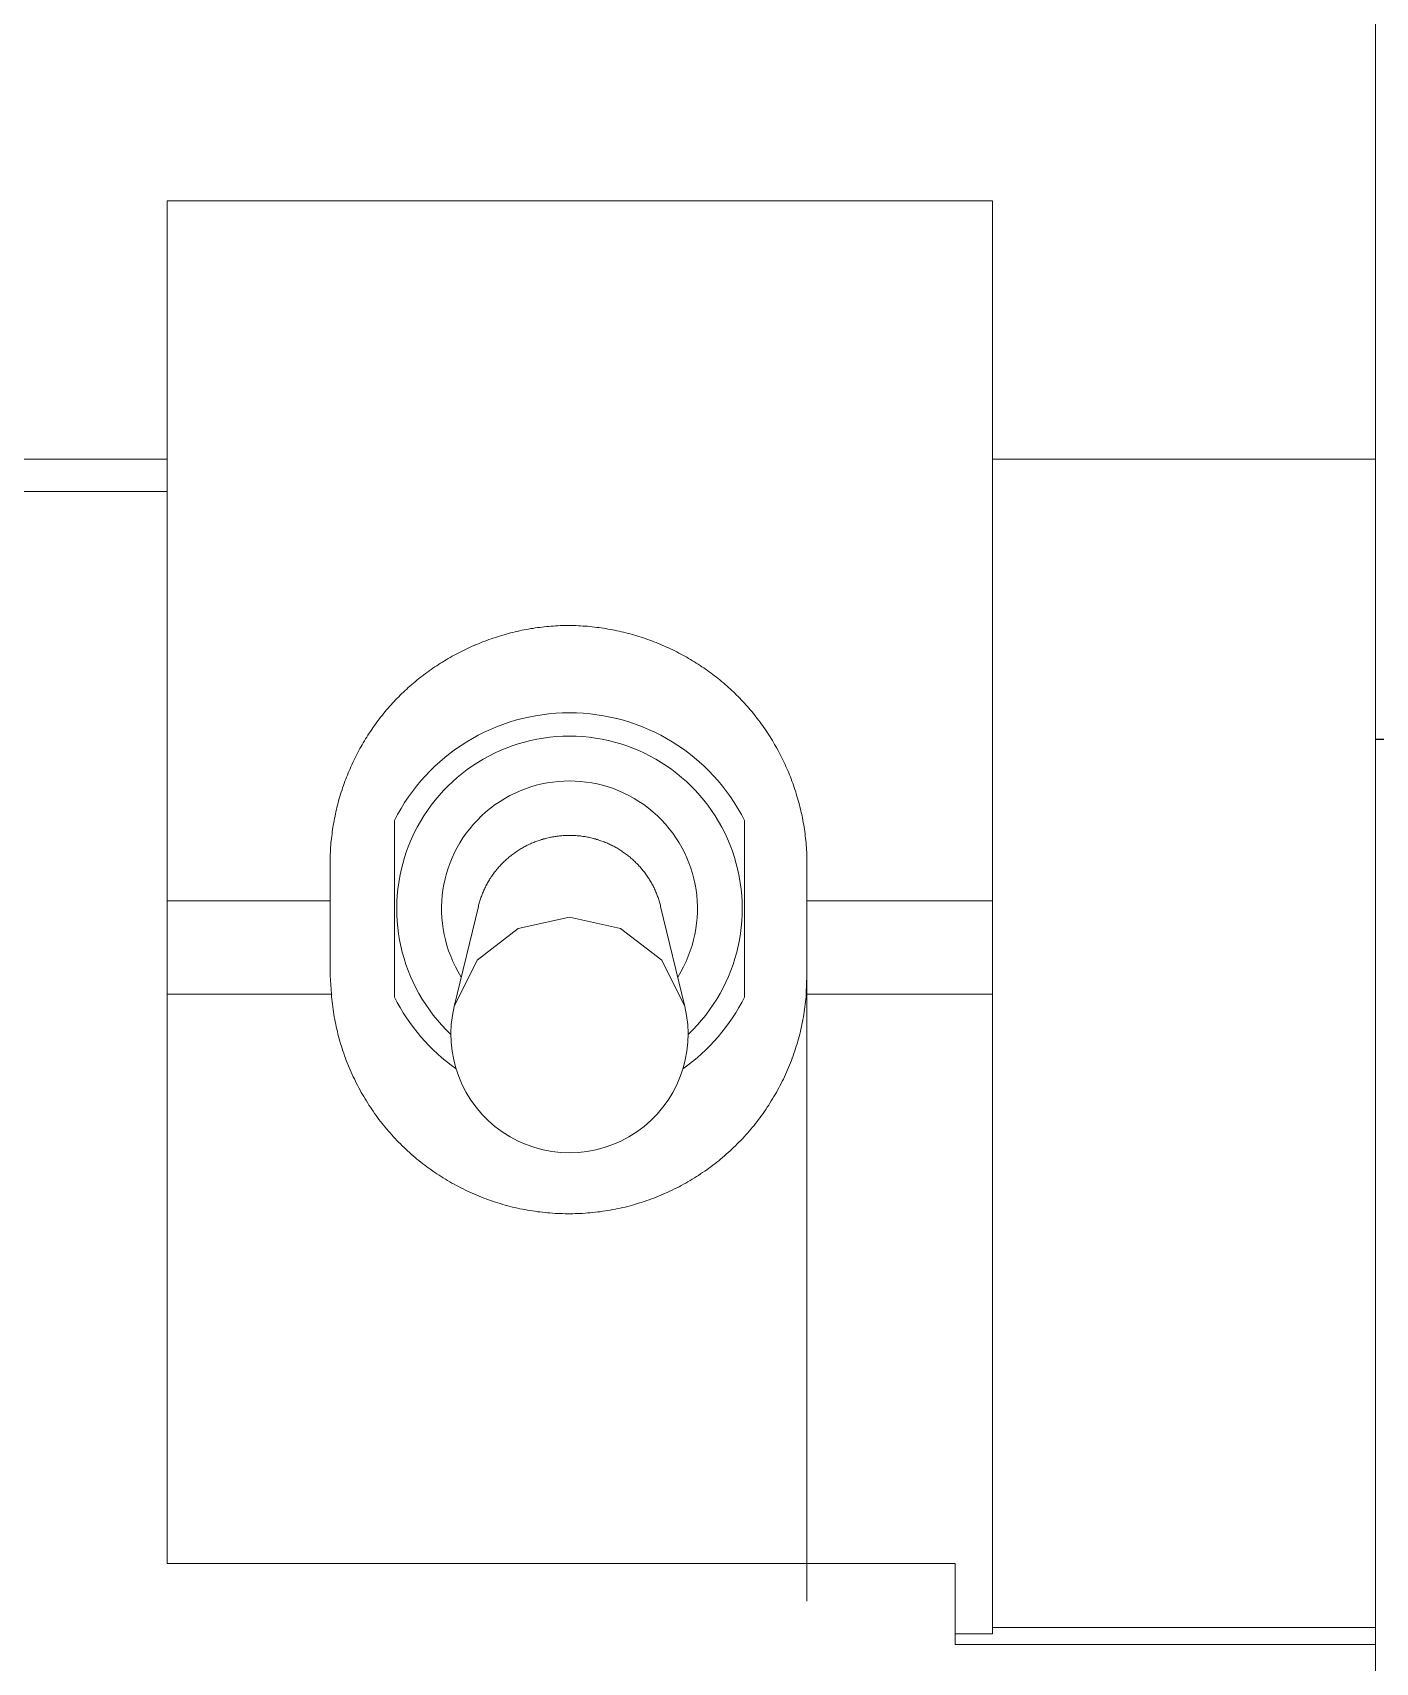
# Model space of a CAD drawing. Header units: millimetres. Extents: x 42356 to 50646, y 31507 to 39566.
# Drawn here: x 47653.15 to 47667.53, y 33790.6 to 33808.06 of the extents above; entities that cross this region are included whole.
import ezdxf

# ---------------------------------------------------------------- set-up
doc = ezdxf.new("R2010")
doc.units = ezdxf.units.MM
doc.set_wipeout_variables(frame=1)
doc.layers.add('000-PI-Oprema', color=30, linetype='Continuous', lineweight=5)
doc.layers.add('004-PI-DIN Šina', color=3, linetype='Continuous')

# ---------------------------------------------------------------- blocks, each defined once
blk = doc.blocks.new('*U116')
at = {"layer": '004-PI-DIN Šina'}
blk.add_lwpolyline([(650, -17.5), (650, 17.5), (0, 17.5), (0, -17.5)], close=True, dxfattribs=at)
blk.add_lwpolyline([(0, -12.5), (650, -12.5)], dxfattribs=at)
blk = doc.blocks.new('PLC_CARD')
blk.add_wipeout([(0, 54.264), (4.898, 54.264), (4.898, 54.031), (5.717, 54.031), (5.717, 56.214), (9.283, 56.214), (9.283, 54.031), (10.09, 54.031), (10.09, 54.264), (15, 54.264), (15, -15.036), (10.09, -15.036), (10.09, -14.803), (9.283, -14.804), (9.283, -16.986), (5.717, -16.986), (5.717, -14.803), (4.898, -14.803), (4.898, -15.036), (0, -15.036)]).dxf.layer = '000-PI-Oprema'
blk = doc.blocks.new('A101_6ES7512-1DK01-0AB0')
at = {"layer": '000-PI-Oprema', "ltscale": 0.25}
blk.add_line((100, 58.55), (100, -58.55), dxfattribs=at)
at = {"layer": '000-PI-Oprema'}
for p, q in [((87.06, -24.096), (87.06, -9.501)), ((95.9, -9.501), (87.06, -9.501)), ((95.9, -24.852), (95.9, -9.501)), ((87.06, -12.268), (45.664, -12.268)), ((95.9, -12.268), (100, -12.268)), ((87.06, -12.615), (43.501, -12.615)), ((89.495, -16.139), (89.495, -18.031)), ((93.245, -18.031), (93.245, -16.139)), ((88.806, -17.801), (88.806, -16.601)), ((93.913, -24.5), (93.913, -16.601)), ((88.806, -17), (87.06, -17)), ((90.394, -17.059), (90.135, -18.13)), ((92.605, -18.13), (92.346, -17.059)), ((95.9, -17), (93.913, -17)), ((88.821, -18), (88.806, -17.801)), ((93.913, -17.801), (93.906, -17.986)), ((88.821, -18), (87.06, -18)), ((93.906, -17.986), (93.905, -18)), ((95.9, -18), (93.905, -18)), ((87.06, -24.096), (95.501, -24.096)), ((95.501, -24.965), (95.501, -24.096)), ((95.9, -24.782), (100, -24.782)), ((95.501, -24.852), (95.9, -24.852)), ((95.501, -24.965), (100, -24.965))]:
    blk.add_line(p, q, dxfattribs=at)
for points in [[(88.806, -16.601), (88.806, -16.576), (88.807, -16.552), (88.807, -16.527), (88.808, -16.503), (88.809, -16.478), (88.811, -16.454), (88.812, -16.429), (88.814, -16.405), (88.816, -16.381), (88.818, -16.356), (88.821, -16.332), (88.824, -16.308), (88.827, -16.284), (88.83, -16.26), (88.833, -16.236), (88.837, -16.212), (88.841, -16.188), (88.845, -16.164), (88.849, -16.14), (88.854, -16.116), (88.859, -16.093), (88.864, -16.069), (88.869, -16.045), (88.874, -16.022), (88.88, -15.998), (88.886, -15.975), (88.892, -15.951), (88.898, -15.928), (88.905, -15.905), (88.912, -15.881), (88.919, -15.858), (88.926, -15.835), (88.934, -15.811), (88.941, -15.788), (88.949, -15.765), (88.957, -15.742), (88.966, -15.719), (88.974, -15.697), (88.983, -15.674), (88.992, -15.652), (89.001, -15.629), (89.011, -15.607), (89.02, -15.585), (89.03, -15.563), (89.04, -15.541), (89.05, -15.519), (89.06, -15.497), (89.071, -15.476), (89.081, -15.454), (89.092, -15.433), (89.103, -15.412), (89.115, -15.39), (89.126, -15.369), (89.138, -15.348), (89.15, -15.328), (89.162, -15.307), (89.174, -15.286), (89.186, -15.266), (89.199, -15.246), (89.212, -15.225), (89.225, -15.205), (89.238, -15.185), (89.252, -15.165), (89.265, -15.145), (89.279, -15.126), (89.293, -15.106), (89.307, -15.087), (89.322, -15.067), (89.336, -15.048), (89.351, -15.029), (89.366, -15.01), (89.381, -14.991), (89.396, -14.973), (89.412, -14.954), (89.427, -14.936), (89.443, -14.918), (89.459, -14.9), (89.475, -14.883), (89.491, -14.865), (89.508, -14.848), (89.524, -14.83), (89.541, -14.813), (89.558, -14.797), (89.575, -14.78), (89.592, -14.763), (89.609, -14.747), (89.627, -14.731), (89.644, -14.715), (89.662, -14.699), (89.68, -14.683), (89.698, -14.668), (89.716, -14.652), (89.735, -14.637), (89.753, -14.622), (89.772, -14.607), (89.791, -14.593), (89.81, -14.578), (89.829, -14.564), (89.849, -14.549), (89.868, -14.535), (89.888, -14.521), (89.908, -14.508), (89.928, -14.494), (89.948, -14.481), (89.968, -14.468), (89.988, -14.454), (90.009, -14.442), (90.03, -14.429), (90.05, -14.417), (90.071, -14.404), (90.092, -14.392), (90.113, -14.38), (90.134, -14.369), (90.155, -14.357), (90.177, -14.346), (90.198, -14.335), (90.219, -14.324), (90.241, -14.314), (90.263, -14.303), (90.284, -14.293), (90.306, -14.283), (90.328, -14.273), (90.35, -14.263), (90.372, -14.254), (90.395, -14.245), (90.417, -14.236), (90.439, -14.227), (90.462, -14.218), (90.485, -14.21), (90.507, -14.201), (90.53, -14.193), (90.553, -14.185), (90.576, -14.178), (90.599, -14.17), (90.622, -14.163), (90.646, -14.156), (90.669, -14.149), (90.693, -14.143), (90.716, -14.136), (90.74, -14.13), (90.764, -14.124), (90.788, -14.118), (90.812, -14.113), (90.836, -14.107), (90.86, -14.102), (90.884, -14.097), (90.908, -14.093), (90.932, -14.089), (90.956, -14.084), (90.98, -14.081), (91.004, -14.077), (91.028, -14.073), (91.052, -14.07), (91.076, -14.067), (91.1, -14.065), (91.125, -14.062), (91.149, -14.06), (91.173, -14.058), (91.197, -14.056), (91.221, -14.055), (91.246, -14.053), (91.27, -14.052), (91.294, -14.052), (91.319, -14.051), (91.343, -14.051), (91.367, -14.051), (91.392, -14.051), (91.416, -14.051), (91.44, -14.052), (91.465, -14.053), (91.489, -14.054), (91.514, -14.056), (91.538, -14.057), (91.563, -14.059), (91.587, -14.062), (91.612, -14.064), (91.636, -14.067), (91.661, -14.07), (91.685, -14.073), (91.71, -14.076), (91.734, -14.08), (91.758, -14.084), (91.782, -14.088), (91.807, -14.092), (91.831, -14.097), (91.855, -14.101), (91.878, -14.106), (91.902, -14.111), (91.926, -14.117), (91.95, -14.123), (91.973, -14.128), (91.997, -14.135), (92.02, -14.141), (92.044, -14.147), (92.067, -14.154), (92.09, -14.161), (92.113, -14.168), (92.137, -14.176), (92.16, -14.183)], [(92.16, -14.183), (92.183, -14.191), (92.206, -14.199), (92.229, -14.207), (92.251, -14.216), (92.274, -14.225), (92.297, -14.233), (92.319, -14.243), (92.342, -14.252), (92.364, -14.261), (92.387, -14.271), (92.409, -14.281), (92.431, -14.291), (92.453, -14.302), (92.475, -14.312), (92.497, -14.323), (92.518, -14.334), (92.54, -14.345), (92.561, -14.356), (92.582, -14.367), (92.604, -14.379), (92.625, -14.391), (92.645, -14.403), (92.666, -14.415), (92.687, -14.427), (92.707, -14.44), (92.728, -14.452), (92.748, -14.465), (92.768, -14.478), (92.788, -14.492), (92.808, -14.505), (92.828, -14.519), (92.847, -14.532), (92.867, -14.546), (92.886, -14.561), (92.905, -14.575), (92.924, -14.59), (92.943, -14.604), (92.962, -14.619), (92.981, -14.634), (92.999, -14.65), (93.018, -14.665), (93.036, -14.681), (93.055, -14.697), (93.073, -14.713), (93.09, -14.729), (93.108, -14.745), (93.126, -14.762), (93.143, -14.779), (93.16, -14.795), (93.177, -14.812), (93.194, -14.829), (93.21, -14.847), (93.227, -14.864), (93.243, -14.882), (93.259, -14.899), (93.275, -14.917), (93.291, -14.935), (93.306, -14.953), (93.321, -14.971), (93.337, -14.99), (93.352, -15.008), (93.366, -15.027), (93.381, -15.046), (93.395, -15.065), (93.41, -15.084), (93.424, -15.103), (93.438, -15.122), (93.451, -15.142), (93.465, -15.162), (93.478, -15.181), (93.492, -15.201), (93.505, -15.222), (93.518, -15.242), (93.53, -15.262), (93.543, -15.283), (93.555, -15.303), (93.567, -15.324), (93.579, -15.345), (93.591, -15.366), (93.603, -15.388), (93.614, -15.409), (93.626, -15.431), (93.637, -15.452), (93.647, -15.474), (93.658, -15.495), (93.668, -15.517), (93.679, -15.539), (93.688, -15.561), (93.698, -15.583), (93.708, -15.605), (93.717, -15.627), (93.726, -15.65), (93.735, -15.672), (93.744, -15.694), (93.752, -15.717), (93.761, -15.739), (93.769, -15.762), (93.777, -15.785), (93.784, -15.808), (93.792, -15.831), (93.799, -15.854), (93.806, -15.877), (93.813, -15.9), (93.819, -15.923), (93.826, -15.946), (93.832, -15.97), (93.838, -15.993), (93.844, -16.017), (93.849, -16.04), (93.855, -16.064), (93.86, -16.088), (93.864, -16.112), (93.869, -16.136), (93.874, -16.16), (93.878, -16.184), (93.882, -16.209), (93.886, -16.233), (93.889, -16.257), (93.892, -16.282), (93.895, -16.306), (93.898, -16.33), (93.901, -16.355), (93.903, -16.379), (93.905, -16.404), (93.907, -16.428), (93.908, -16.453), (93.91, -16.477), (93.911, -16.502), (93.912, -16.527), (93.912, -16.551), (93.913, -16.576), (93.913, -16.601)], [(92.346, -17.059), (92.343, -17.047), (92.34, -17.035), (92.337, -17.023), (92.333, -17.012), (92.33, -17), (92.326, -16.988), (92.322, -16.976), (92.318, -16.964), (92.314, -16.953), (92.31, -16.941), (92.305, -16.93), (92.301, -16.918), (92.296, -16.907), (92.291, -16.895), (92.286, -16.884), (92.281, -16.873), (92.276, -16.862), (92.27, -16.851), (92.265, -16.84), (92.259, -16.829), (92.253, -16.818), (92.247, -16.808), (92.241, -16.797), (92.235, -16.786), (92.228, -16.776), (92.222, -16.765), (92.215, -16.755), (92.208, -16.745), (92.201, -16.734), (92.194, -16.724), (92.187, -16.714), (92.18, -16.704), (92.172, -16.694), (92.165, -16.684), (92.157, -16.674), (92.149, -16.665), (92.141, -16.655), (92.133, -16.646), (92.125, -16.636), (92.117, -16.627), (92.108, -16.618), (92.1, -16.609), (92.091, -16.6), (92.082, -16.591), (92.074, -16.583), (92.065, -16.574), (92.056, -16.566), (92.047, -16.558), (92.037, -16.549), (92.028, -16.541), (92.019, -16.533), (92.009, -16.525), (91.999, -16.518), (91.99, -16.51), (91.98, -16.502), (91.97, -16.495), (91.96, -16.488), (91.95, -16.48), (91.939, -16.473), (91.929, -16.466), (91.918, -16.46), (91.908, -16.453), (91.897, -16.446), (91.886, -16.44), (91.876, -16.433), (91.865, -16.427), (91.854, -16.421), (91.843, -16.415), (91.832, -16.41), (91.821, -16.404), (91.81, -16.399), (91.799, -16.393), (91.787, -16.388), (91.776, -16.383), (91.765, -16.378), (91.753, -16.374), (91.742, -16.369), (91.73, -16.364), (91.718, -16.36), (91.707, -16.356), (91.695, -16.352), (91.683, -16.348), (91.671, -16.344), (91.659, -16.341), (91.647, -16.337), (91.635, -16.334), (91.623, -16.331), (91.611, -16.327), (91.599, -16.325), (91.586, -16.322), (91.574, -16.319), (91.562, -16.317), (91.549, -16.315), (91.537, -16.312), (91.525, -16.31), (91.513, -16.309), (91.5, -16.307), (91.488, -16.305), (91.476, -16.304), (91.463, -16.303), (91.451, -16.302), (91.438, -16.301), (91.426, -16.3), (91.414, -16.299), (91.401, -16.299), (91.389, -16.299), (91.376, -16.299), (91.364, -16.299), (91.351, -16.299), (91.339, -16.299), (91.326, -16.299), (91.314, -16.3), (91.301, -16.301), (91.289, -16.302), (91.276, -16.303), (91.264, -16.304), (91.251, -16.306), (91.239, -16.307), (91.226, -16.309), (91.214, -16.311), (91.202, -16.313), (91.189, -16.315), (91.177, -16.317), (91.165, -16.319), (91.153, -16.322), (91.141, -16.325), (91.129, -16.328), (91.117, -16.331), (91.105, -16.334), (91.093, -16.337), (91.081, -16.341), (91.069, -16.344), (91.057, -16.348), (91.045, -16.352), (91.033, -16.356), (91.022, -16.36), (91.01, -16.364), (90.998, -16.369), (90.987, -16.374), (90.975, -16.378), (90.964, -16.383), (90.952, -16.388), (90.941, -16.394), (90.929, -16.399), (90.918, -16.405), (90.907, -16.41), (90.896, -16.416), (90.885, -16.422), (90.874, -16.428), (90.863, -16.434), (90.853, -16.44), (90.842, -16.447), (90.832, -16.453), (90.821, -16.46), (90.811, -16.467), (90.8, -16.474), (90.79, -16.481), (90.78, -16.488), (90.77, -16.495), (90.76, -16.502), (90.75, -16.51), (90.741, -16.518), (90.731, -16.525), (90.721, -16.533), (90.712, -16.541), (90.702, -16.549), (90.693, -16.558), (90.684, -16.566), (90.675, -16.575), (90.666, -16.583), (90.657, -16.592), (90.648, -16.601), (90.64, -16.61), (90.631, -16.619), (90.623, -16.628), (90.614, -16.637), (90.606, -16.646), (90.598, -16.656), (90.59, -16.665), (90.583, -16.675), (90.575, -16.685), (90.567, -16.694), (90.56, -16.704), (90.553, -16.714), (90.546, -16.724), (90.539, -16.734), (90.532, -16.744), (90.525, -16.755), (90.518, -16.765), (90.512, -16.776), (90.505, -16.786), (90.499, -16.797), (90.493, -16.808), (90.487, -16.818), (90.481, -16.829), (90.475, -16.84), (90.47, -16.852), (90.464, -16.863), (90.459, -16.874)], [(90.459, -16.874), (90.454, -16.885), (90.449, -16.896), (90.444, -16.908), (90.439, -16.919), (90.434, -16.931), (90.43, -16.942), (90.426, -16.954), (90.422, -16.965), (90.418, -16.977), (90.414, -16.988), (90.41, -17), (90.407, -17.012), (90.403, -17.024), (90.4, -17.035), (90.397, -17.047), (90.394, -17.059)], [(92.605, -18.13), (92.358, -17.636), (91.917, -17.295), (91.37, -17.174), (90.822, -17.296), (90.382, -17.636), (90.135, -18.13)], [(89.907, -19.895), (89.885, -19.879), (89.864, -19.864), (89.842, -19.848), (89.821, -19.832), (89.8, -19.816), (89.779, -19.799), (89.758, -19.782), (89.737, -19.766), (89.717, -19.748), (89.697, -19.731), (89.676, -19.714), (89.656, -19.696), (89.637, -19.678), (89.617, -19.66), (89.598, -19.641), (89.578, -19.622), (89.559, -19.604), (89.54, -19.584), (89.522, -19.565), (89.503, -19.546), (89.485, -19.526), (89.467, -19.506), (89.449, -19.486), (89.431, -19.465), (89.414, -19.445), (89.397, -19.425), (89.38, -19.404), (89.363, -19.383), (89.347, -19.362), (89.33, -19.341), (89.314, -19.319), (89.298, -19.298), (89.283, -19.276), (89.268, -19.254), (89.253, -19.232), (89.238, -19.21), (89.223, -19.188), (89.209, -19.165), (89.195, -19.143), (89.181, -19.12), (89.167, -19.097), (89.153, -19.074), (89.14, -19.051), (89.127, -19.027), (89.114, -19.004), (89.102, -18.98), (89.089, -18.956), (89.077, -18.932), (89.066, -18.907), (89.054, -18.883), (89.043, -18.858), (89.031, -18.834), (89.021, -18.809), (89.01, -18.784), (89, -18.759), (88.99, -18.734), (88.98, -18.708), (88.97, -18.683), (88.961, -18.658), (88.952, -18.632), (88.944, -18.607), (88.935, -18.581), (88.927, -18.556), (88.919, -18.53), (88.912, -18.504), (88.905, -18.478), (88.898, -18.452), (88.891, -18.426), (88.884, -18.4), (88.878, -18.374), (88.872, -18.348), (88.867, -18.322), (88.861, -18.295), (88.856, -18.269), (88.851, -18.242), (88.847, -18.216), (88.843, -18.189), (88.839, -18.162), (88.835, -18.135), (88.832, -18.108), (88.828, -18.081), (88.826, -18.054), (88.823, -18.027), (88.821, -18)], [(93.905, -18), (93.903, -18.027), (93.9, -18.054), (93.898, -18.081), (93.894, -18.108), (93.891, -18.135), (93.887, -18.162), (93.883, -18.189), (93.879, -18.216), (93.875, -18.242), (93.87, -18.269), (93.865, -18.295), (93.859, -18.322), (93.854, -18.348), (93.848, -18.374), (93.842, -18.4), (93.835, -18.426), (93.828, -18.452), (93.821, -18.478), (93.814, -18.504), (93.807, -18.53), (93.799, -18.556), (93.791, -18.582), (93.782, -18.607), (93.774, -18.633), (93.765, -18.658), (93.755, -18.684), (93.746, -18.709), (93.736, -18.734), (93.726, -18.759), (93.716, -18.784), (93.705, -18.809), (93.694, -18.834), (93.683, -18.859), (93.672, -18.883), (93.66, -18.908), (93.648, -18.932), (93.636, -18.956), (93.624, -18.98), (93.611, -19.004), (93.599, -19.027), (93.586, -19.051), (93.572, -19.074), (93.559, -19.097), (93.545, -19.12), (93.531, -19.143), (93.517, -19.166), (93.503, -19.188), (93.488, -19.211), (93.473, -19.233), (93.458, -19.255), (93.443, -19.277), (93.427, -19.298), (93.411, -19.32), (93.395, -19.341), (93.379, -19.363), (93.362, -19.384), (93.346, -19.405), (93.329, -19.425), (93.311, -19.446), (93.294, -19.466), (93.276, -19.487), (93.258, -19.507), (93.24, -19.527), (93.222, -19.547), (93.203, -19.566), (93.185, -19.585), (93.166, -19.604), (93.147, -19.623), (93.128, -19.642), (93.108, -19.66), (93.089, -19.678), (93.069, -19.696), (93.049, -19.714), (93.029, -19.732), (93.009, -19.749), (92.988, -19.766), (92.968, -19.783), (92.947, -19.8), (92.926, -19.816), (92.905, -19.832), (92.883, -19.848), (92.862, -19.864), (92.84, -19.88), (92.818, -19.895), (92.796, -19.91), (92.774, -19.925), (92.752, -19.94), (92.729, -19.954), (92.707, -19.968), (92.684, -19.982), (92.661, -19.996), (92.637, -20.01), (92.614, -20.023), (92.59, -20.036), (92.566, -20.049), (92.543, -20.062), (92.519, -20.074), (92.495, -20.086), (92.47, -20.098), (92.446, -20.11), (92.422, -20.121), (92.397, -20.132), (92.373, -20.143), (92.348, -20.153), (92.323, -20.163), (92.298, -20.173), (92.274, -20.183), (92.249, -20.192), (92.223, -20.201), (92.198, -20.21), (92.173, -20.219), (92.147, -20.227), (92.122, -20.236), (92.096, -20.243), (92.07, -20.251), (92.045, -20.258), (92.019, -20.265), (91.993, -20.272), (91.966, -20.279), (91.94, -20.285), (91.914, -20.291), (91.887, -20.296), (91.861, -20.302), (91.834, -20.307), (91.807, -20.312), (91.781, -20.317), (91.754, -20.321), (91.727, -20.325), (91.7, -20.329), (91.673, -20.332), (91.646, -20.335), (91.619, -20.338), (91.592, -20.341), (91.565, -20.343), (91.538, -20.345), (91.511, -20.347), (91.484, -20.348), (91.457, -20.349), (91.431, -20.35), (91.404, -20.351), (91.377, -20.351), (91.35, -20.351), (91.323, -20.351), (91.296, -20.35), (91.269, -20.349), (91.242, -20.348), (91.215, -20.347), (91.188, -20.345), (91.161, -20.343), (91.134, -20.341), (91.108, -20.338), (91.081, -20.335), (91.054, -20.332), (91.027, -20.329), (91, -20.325), (90.973, -20.321), (90.946, -20.317), (90.919, -20.312), (90.892, -20.307), (90.866, -20.302), (90.839, -20.297), (90.813, -20.291), (90.786, -20.285), (90.76, -20.279), (90.734, -20.272), (90.708, -20.265), (90.682, -20.258), (90.656, -20.251), (90.63, -20.243), (90.604, -20.236), (90.579, -20.227), (90.553, -20.219), (90.528, -20.21), (90.503, -20.201), (90.477, -20.192), (90.452, -20.183), (90.427, -20.173), (90.402, -20.163), (90.378, -20.153), (90.353, -20.142), (90.328, -20.132), (90.304, -20.121), (90.279, -20.109), (90.255, -20.098), (90.231, -20.086), (90.207, -20.074), (90.183, -20.061), (90.159, -20.049), (90.135, -20.036), (90.111, -20.023), (90.088, -20.009), (90.065, -19.996), (90.042, -19.982), (90.019, -19.968), (89.996, -19.954), (89.974, -19.939), (89.951, -19.925), (89.929, -19.91), (89.907, -19.895)]]:
    blk.add_lwpolyline(points, dxfattribs=at)
for centre, radius, start, end in [((91.37, -17.085), 2.1, 26.7655, 153.2345), ((91.37, -17.085), 1.85, 313.3575, 226.6481), ((91.37, -17.085), 1.37, 327.7631, 212.2425), ((91.37, -17.085), 2.1, 206.7655, 234.6579), ((91.37, -18.428), 1.27, 166.4309, 13.5691), ((91.37, -17.085), 2.1, 305.3421, 333.2345)]:
    blk.add_arc(centre, radius, start, end, dxfattribs=at)

msp = doc.modelspace()

# ---------------------------------------------------------------- block references
msp.add_blockref('*U116', (47497.526, 33817.989))

# ---------------------------------------------------------------- next in the draw order: block references
at = {"layer": '000-PI-Oprema'}
msp.add_blockref('PLC_CARD', (47667.526, 33818.095), dxfattribs=at)

# ---------------------------------------------------------------- next in the draw order: wipeouts: each hides what was drawn before it
msp.add_wipeout([(47567.526, 33874.308), (47667.526, 33874.308), (47667.526, 33757.208), (47567.526, 33757.208)]).dxf.layer = '000-PI-Oprema'

# ---------------------------------------------------------------- next in the draw order: block references
msp.add_blockref('A101_6ES7512-1DK01-0AB0', (47567.526, 33815.758), dxfattribs=at)

doc.saveas('drawing.dxf')
